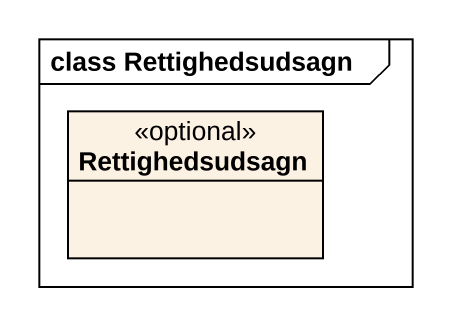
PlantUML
@startuml
mainframe class Rettighedsudsagn
hide circle
hide empty members
class Rettighedsudsagn <<optional>>
@enduml
